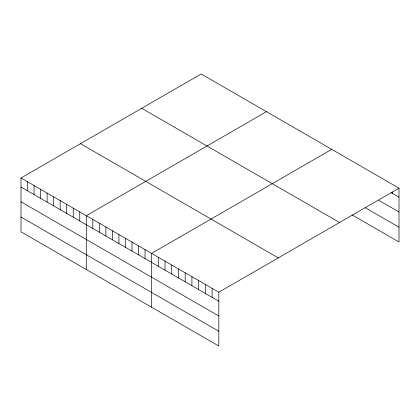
<?xml version="1.0" encoding="UTF-8"?>
<svg xmlns="http://www.w3.org/2000/svg" width="420" height="420" viewBox="0 0 420 420"><rect width="100%" height="100%" fill="white"/><g stroke="black" fill="none" stroke-linecap="round" stroke-linejoin="round"><path stroke-width="0.63" d="M21 178.001L218.82 292.21L218.82 346.028L21 231.814L21 178.001L201.18 73.973L399 188.186L399 241.999L351.918 214.82M266.459 111.662L86.279 215.691L86.279 269.504M331.742 149.352L151.562 253.381L151.562 307.193M218.82 292.21L399 188.186M391.151 192.67L399 197.201M378.824 200.335L399 211.984M365.369 207.8L399 227.215M141.719 108.302L339.538 222.516M80.462 143.672L278.281 257.88M21 187.016L218.82 301.224M21 201.799L218.82 316.008M21 217.03L218.82 331.244M392.275 192.029L392.275 193.316M212.095 288.33L212.095 297.339M205.37 284.445L205.37 293.459M198.644 280.56L198.644 289.574M191.919 276.68L191.919 285.689M185.189 272.795L185.189 281.81M178.463 268.91L178.463 277.925M171.738 265.031L171.738 274.045M165.013 261.146L165.013 270.16M158.287 257.26L158.287 266.275M145.031 249.611L145.031 258.625M138.506 245.842L138.506 254.856M131.98 242.072L131.98 251.087M125.449 238.303L125.449 247.317M118.923 234.533L118.923 243.547M112.392 230.764L112.392 239.778M105.866 227L105.866 236.009M99.335 223.23L99.335 232.239M92.809 219.46L92.809 228.475M79.753 211.922L79.753 220.936M73.227 208.152L73.227 217.166M66.696 204.383L66.696 213.397M60.17 200.613L60.17 209.627M53.639 196.844L53.639 205.858M47.114 193.074L47.114 202.088M40.583 189.31L40.583 198.319M34.057 185.54L34.057 194.549M27.526 181.771L27.526 190.785"/></g></svg>
